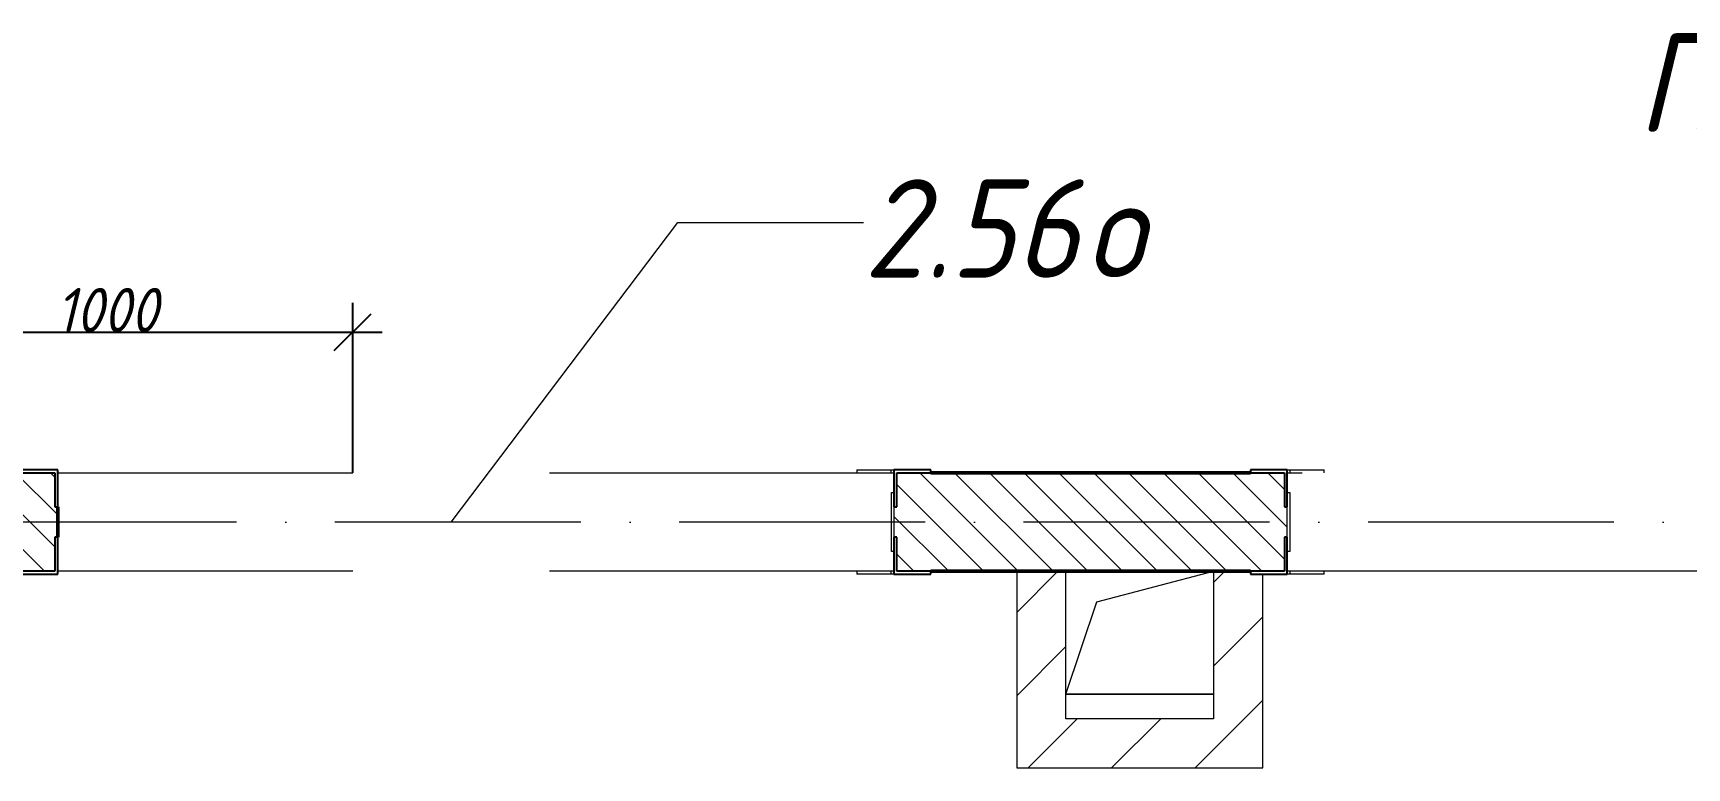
# Model space of a CAD drawing. Header units: millimetres. Extents: x -401725 to 250493, y 305116 to 802890.
# Drawn here: x 38541 to 41903, y 316024 to 317518 of the extents above; entities that cross this region are included whole.
import ezdxf

# ---------------------------------------------------------------- set-up
doc = ezdxf.new("R2010")
doc.units = ezdxf.units.MM
doc.linetypes.add('50_200_ШТРИХ_1Т_ш5_п1_п1_', pattern=[700, 500, -100, 0, -100])
for name, color, linetype, lineweight in [('A-____-____-DIMS', 7, 'Continuous', 9), ('A-FLOR-____-OTLN', 7, 'Continuous', 9), ('A-GENM-____-IDEN', 7, 'Continuous', 9), ('A-GENM-____-MCUT', 7, 'Continuous', 25), ('A-GENM-____-OTLN', 7, 'Continuous', 9), ('A-GENM-____-OTLN-1', 7, 'Continuous', 25), ('A-GLAZ-____-IDEN', 7, 'Continuous', 9), ('A-WALL-____-MCUT-2', 7, 'Continuous', 50), ('A-WALL-____-PATT-1', 7, 'Continuous', 9), ('A-WALL-FNSH-MCUT-1', 7, 'Continuous', 9), ('I-WALL-____-OTLN', 7, 'Continuous', 9), ('S-GRID-____-OTLN-1', 7, '50_200_ШТРИХ_1Т_ш5_п1_п1_', 9)]:
    doc.layers.add(name, color=color, linetype=linetype, lineweight=lineweight)
doc.styles.add('ISOCPEUR_I_7', font='isocpeui.ttf', dxfattribs={"width": 0.9, "height": 90})
doc.styles.add('ISOCPEUR_I_9', font='isocpeui.ttf', dxfattribs={"width": 0.9, "height": 250})
doc.dimstyles.new('ISO-1_8_0_9К_СРЕДНИЙ_Кладочные_2', dxfattribs={"dimscale": 304.8, "dimtxt": 89.638306, "dimasz": 0.246063, "dimexe": 0.19685, "dimexo": 0, "dimgap": 0, "dimtad": 1, "dimdec": 3, "dimrnd": 0.001, "dimdsep": 46, "dimtxsty": 'ISOCPEUR_I_7', "dimblk1": 'OBLIQUE', "dimblk2": 'OBLIQUE', "dimsah": 1, "dimcen": 0.09, "dimdle": 0.19685, "dimazin": 0, "dimtfac": 1, "dimtdec": 4, "dimtix": 1, "dimtmove": 1, "dimatfit": 3, "dimfxl": 1, "dimtvp": 1, "dimtolj": 1, "dimtzin": 0, "dimarcsym": 2})
pattern_1 = [(45, (-15659.08, 310542.9), (-84.85281, 84.85281), [])]

# ---------------------------------------------------------------- blocks, each defined once
blk = doc.blocks.new('АР_Перемычка - АР_Перемычка-28357691-АР1_План отверстий 2 этажа в осях 1-64_А-ГГ')
at = {"layer": 'A-GENM-____-OTLN'}
blk.add_line((-250, -100), (-243, -100), dxfattribs=at)
blk = doc.blocks.new('Фахверк_СКБ_Уголок - 200_3960-28268576-АР1_План отверстий 2 этажа в осях 1-64_А-ГГ')
at = {"layer": 'A-GENM-____-MCUT'}
for p, q in [((200, 156), (125, 156)), ((125, 156), (125, 81)), ((131, 81), (131, 150)), ((131, 150), (200, 150)), ((200, 150), (200, 156)), ((125, 81), (131, 81)), ((131, 19), (125, 19)), ((125, 19), (125, -56)), ((131, -50), (131, 19)), ((125, -56), (200, -56)), ((200, -50), (131, -50)), ((200, -56), (200, -50))]:
    blk.add_line(p, q, dxfattribs=at)
blk = doc.blocks.new('154_Стойка_СКБ_Уголок - СМ-2480_200-28346303-АР1_План отверстий 2 этажа в осях 1-64_А-ГГ')
at = {"layer": 'A-GENM-____-MCUT'}
for p, q in [((125, 156), (125, 81)), ((200, 156), (125, 156)), ((131, 81), (131, 150)), ((131, 150), (200, 150)), ((200, 150), (200, 156)), ((125, 81), (131, 81)), ((131, 19), (125, 19)), ((125, 19), (125, -56)), ((131, -50), (131, 19)), ((125, -56), (200, -56)), ((200, -50), (131, -50)), ((200, -56), (200, -50))]:
    blk.add_line(p, q, dxfattribs=at)
blk = doc.blocks.new('Стойка_Влож_Полоса боковая - Полоса-28213942-АР1_План отверстий 2 этажа в осях 1-64_А-ГГ')
at = {"layer": 'A-GENM-____-OTLN'}
for p, q in [((-5, 60), (0, 60)), ((-5, -60), (-5, 60)), ((0, 31), (0, -31)), ((0, -60), (-5, -60))]:
    blk.add_line(p, q, dxfattribs=at)
blk = doc.blocks.new('Стойка_Влож_Уголок_Опорный - Уголок-28213941-АР1_План отверстий 2 этажа в осях 1-64_А-ГГ')
at = {"layer": 'A-GENM-____-OTLN'}
for p, q in [((-212, -6), (-212, 0)), ((0, 0), (0, -6)), ((-212, -75), (-212, -6)), ((-212, -6), (-206, -6)), ((-6, -6), (0, -6)), ((0, -6), (0, -75)), ((-212, -75), (-206, -75)), ((-6, -75), (0, -75))]:
    blk.add_line(p, q, dxfattribs=at)
blk = doc.blocks.new('AR_Отверстие прямоугольное _в плите_ - AR_Отверстие прямоугольное _в плите_-V183-АР1_План отверстий 2 этажа в осях 1-64_А-ГГ')
at = {"layer": 'A-GENM-____-OTLN'}
for p, q in [((-87.5, 62.5), (150, 125)), ((-150, -125), (-87.5, 62.5)), ((-150, -125), (150, -125))]:
    blk.add_line(p, q, dxfattribs=at)
blk = doc.blocks.new('_Oblique')
at = {"color": 0, "linetype": 'ByBlock', "lineweight": -2}
blk.add_line((-0.5, -0.5), (0.5, 0.5), dxfattribs=at)
blk = doc.blocks.new('*D9279')
at = {"layer": 'A-____-____-DIMS', "color": 0, "lineweight": -2, "transparency": 16777216}
for p, q in [((38190.9, 316623.9), (38190.9, 316970)), ((39190.9, 316623.9), (39190.9, 316970)), ((38130.9, 316910), (39250.9, 316910))]:
    blk.add_line(p, q, dxfattribs=at)
at = {"layer": 'Defpoints', "color": 0, "transparency": 16777216}
for p in [(39190.9, 316910), (38190.9, 316623.9), (39190.9, 316623.9)]:
    blk.add_point(p, dxfattribs=at)
at = {"layer": 'A-____-____-DIMS', "color": 0, "lineweight": -2, "transparency": 16777216, "xscale": 75, "yscale": 75, "zscale": 75, "rotation": 180}
blk.add_blockref('_Oblique', (38190.9, 316910), dxfattribs=at)
at = {"layer": 'A-____-____-DIMS', "color": 0, "lineweight": -2, "transparency": 16777216, "xscale": 75, "yscale": 75, "zscale": 75}
blk.add_blockref('_Oblique', (39190.9, 316910), dxfattribs=at)
at = {"layer": 'A-____-____-DIMS', "color": 0, "transparency": 16777216, "insert": (38690.9, 316955), "char_height": 90, "width": 504.733, "attachment_point": 5, "style": 'ISOCPEUR_I_7'}
blk.add_mtext('\\A1;1000', dxfattribs=at)

msp = doc.modelspace()

# ---------------------------------------------------------------- hatches: boundary and pattern name
at = {"layer": 'A-WALL-____-PATT-1'}
h = msp.add_hatch(dxfattribs=at)
h.set_pattern_fill('FP_6', color=256, style=0, pattern_type=2)
h.set_pattern_definition([(135, (-15659.08, 310542.9), (-35.35534, -35.35534), [])])
h.paths.add_polyline_path([(43690.9187, 316423.9433), (43690.9187, 316623.9433), (43290.9187, 316623.9433), (43290.9187, 316423.9433)], flags=0)
h.paths.add_polyline_path([(40296.9187, 316423.9433), (41084.9187, 316423.9433), (41084.9187, 316492.9433), (41090.9187, 316492.9433), (41090.9187, 316554.9433), (41084.9187, 316554.9433), (41084.9187, 316623.9433), (40296.9187, 316623.9433), (40296.9187, 316554.9433), (40290.9187, 316554.9433), (40290.9187, 316492.9433), (40296.9187, 316492.9433), (40296.9187, 316463.9433)], flags=0)
h.paths.add_polyline_path([(41996.9187, 316423.9433), (42890.9187, 316423.9433), (42890.9187, 316623.9433), (41996.9187, 316623.9433), (41996.9187, 316554.9433), (41990.9187, 316554.9433), (41990.9187, 316492.9433), (41996.9187, 316492.9433), (41996.9187, 316424.6491)], flags=0)
h.paths.add_polyline_path([(38515.9187, 316423.9433), (38584.9187, 316423.9433), (38584.9187, 316492.9433), (38590.9187, 316492.9433), (38590.9187, 316554.9433), (38584.9187, 316554.9433), (38584.9187, 316623.9433), (38190.9187, 316623.9433), (38190.9187, 316423.9433)], flags=0)
h = msp.add_hatch(dxfattribs=at)
h.set_pattern_fill('FP_4', color=256, style=0, pattern_type=2)
h.set_pattern_definition(pattern_1)
h.paths.add_polyline_path([(40640.9187, 316123.9433), (40640.9187, 316423.9433), (40540.9187, 316423.9433), (40540.9187, 316123.9433)], flags=0)
h = msp.add_hatch(dxfattribs=at)
h.set_pattern_fill('FP_4', color=256, style=0, pattern_type=2)
h.set_pattern_definition(pattern_1)
h.paths.add_polyline_path([(40940.9187, 316123.9433), (41040.9187, 316123.9433), (41040.9187, 316417.9433), (41015.9187, 316417.9433), (41015.9187, 316423.9433), (40940.9187, 316423.9433), (40940.9187, 316417.9433)], flags=0)
h = msp.add_hatch(dxfattribs=at)
h.set_pattern_fill('FP_4', color=256, style=0, pattern_type=2)
h.set_pattern_definition(pattern_1)
h.paths.add_polyline_path([(40540.9187, 316023.9433), (41040.9187, 316023.9433), (41040.9187, 316123.9433), (40540.9187, 316123.9433)], flags=0)

# ---------------------------------------------------------------- linework, layer by layer
at = {"layer": 'A-FLOR-____-OTLN'}
msp.add_line((40940.9187, 316173.9433), (40640.9187, 316173.9433), dxfattribs=at)
at = {"layer": 'A-GLAZ-____-IDEN'}
for p, q in [((39390.9187, 316523.9433), (39851.8153, 317133.2791)), ((39851.8153, 317133.2791), (40229.5474, 317133.2791))]:
    msp.add_line(p, q, dxfattribs=at)
at = {"layer": 'A-WALL-____-MCUT-2'}
for p, q in [((41015.9187, 316623.9433), (40365.9187, 316623.9433)), ((38590.9187, 316492.9433), (38590.9187, 316554.9433)), ((40365.9187, 316423.9433), (41015.9187, 316423.9433))]:
    msp.add_line(p, q, dxfattribs=at)
at = {"layer": 'A-WALL-FNSH-MCUT-1'}
for p, q in [((40540.9187, 316423.9433), (40540.9187, 316023.9433)), ((40640.9187, 316123.9433), (40640.9187, 316423.9433)), ((40940.9187, 316423.9433), (40940.9187, 316123.9433)), ((41040.9187, 316023.9433), (41040.9187, 316417.9433)), ((40940.9187, 316123.9433), (40640.9187, 316123.9433)), ((40540.9187, 316023.9433), (41040.9187, 316023.9433))]:
    msp.add_line(p, q, dxfattribs=at)
at = {"layer": 'I-WALL-____-OTLN'}
for p, q in [((38590.9187, 316623.9433), (39190.9187, 316623.9433)), ((39590.9187, 316623.9433), (40290.9187, 316623.9433)), ((41090.9187, 316623.9433), (41120.9187, 316623.9433)), ((39190.9187, 316423.9433), (38590.9187, 316423.9433)), ((40290.9187, 316423.9433), (39590.9187, 316423.9433)), ((41990.9187, 316423.9433), (41090.9187, 316423.9433))]:
    msp.add_line(p, q, dxfattribs=at)
at = {"layer": 'S-GRID-____-OTLN-1'}
msp.add_line((74659.706, 316523.9433), (-20327.8515, 316523.9433), dxfattribs=at)

# ---------------------------------------------------------------- block references
at = {"layer": 'A-GENM-____-OTLN'}
for name, p, rotation in [('Стойка_Влож_Уголок_Опорный - Уголок-28213941-АР1_План отверстий 2 этажа в осях 1-64_А-ГГ', (40290.9187, 316417.9433), 269.9999999999995), ('Стойка_Влож_Уголок_Опорный - Уголок-28213941-АР1_План отверстий 2 этажа в осях 1-64_А-ГГ', (41090.9187, 316629.9433), 89.99999999999955), ('Стойка_Влож_Полоса боковая - Полоса-28213942-АР1_План отверстий 2 этажа в осях 1-64_А-ГГ', (41090.9187, 316523.9433), 180)]:
    msp.add_blockref(name, p, dxfattribs=dict(at, rotation=rotation))
for name, p in [('Стойка_Влож_Полоса боковая - Полоса-28213942-АР1_План отверстий 2 этажа в осях 1-64_А-ГГ', (40290.9187, 316523.9433)), ('AR_Отверстие прямоугольное _в плите_ - AR_Отверстие прямоугольное _в плите_-V183-АР1_План отверстий 2 этажа в осях 1-64_А-ГГ', (40790.9187, 316298.9433)), ('АР_Перемычка - АР_Перемычка-28357691-АР1_План отверстий 2 этажа в осях 1-64_А-ГГ', (41090.9187, 316523.9433))]:
    msp.add_blockref(name, p, dxfattribs=at)
at = {"layer": 'A-GENM-____-OTLN-1', "rotation": 180}
for name, p in [('Фахверк_СКБ_Уголок - 200_3960-28268576-АР1_План отверстий 2 этажа в осях 1-64_А-ГГ', (38715.9187, 316573.9433)), ('154_Стойка_СКБ_Уголок - СМ-2480_200-28346303-АР1_План отверстий 2 этажа в осях 1-64_А-ГГ', (41215.9187, 316573.9433))]:
    msp.add_blockref(name, p, dxfattribs=at)
at = {"layer": 'A-GENM-____-OTLN-1'}
msp.add_blockref('154_Стойка_СКБ_Уголок - СМ-2480_200-28346303-АР1_План отверстий 2 этажа в осях 1-64_А-ГГ', (40165.9187, 316473.9433), dxfattribs=at)

# ---------------------------------------------------------------- texts
at = {"layer": 'A-GENM-____-IDEN', "insert": (41802.3894, 317516.9507), "char_height": 200, "width": 562.784625, "attachment_point": 1, "style": 'ISOCPEUR_I_9'}
msp.add_mtext('ПРО', dxfattribs=at)
at = {"layer": 'A-GLAZ-____-IDEN', "char_height": 200, "attachment_point": 1, "style": 'ISOCPEUR_I_9'}
for s, insert, width in [('2.56', (40229.5474, 317220.8937), 548.35425), ('\\fISOCPEUR|b0|i1|c204|p34|;\\W.9;о', (40681.9849, 317220.8937), 158.734125)]:
    msp.add_mtext(s, dxfattribs=dict(at, insert=insert, width=width))

# ---------------------------------------------------------------- dimensions: what is measured, and where the dimension line sits
at = {"layer": 'A-____-____-DIMS'}
dim = msp.add_linear_dim(base=(39190.9187, 316909.9583), p1=(38190.9187, 316623.9433), p2=(39190.9187, 316623.9433), dimstyle='ISO-1_8_0_9К_СРЕДНИЙ_Кладочные_2', override={"dimpost": '<>', "dimfxl": 1000}, dxfattribs=at)
dim.commit()
dim.dimension.update_dxf_attribs({"geometry": '*D9279', "text_midpoint": (38690.9187, 316954.9583)})

doc.saveas('drawing.dxf')
